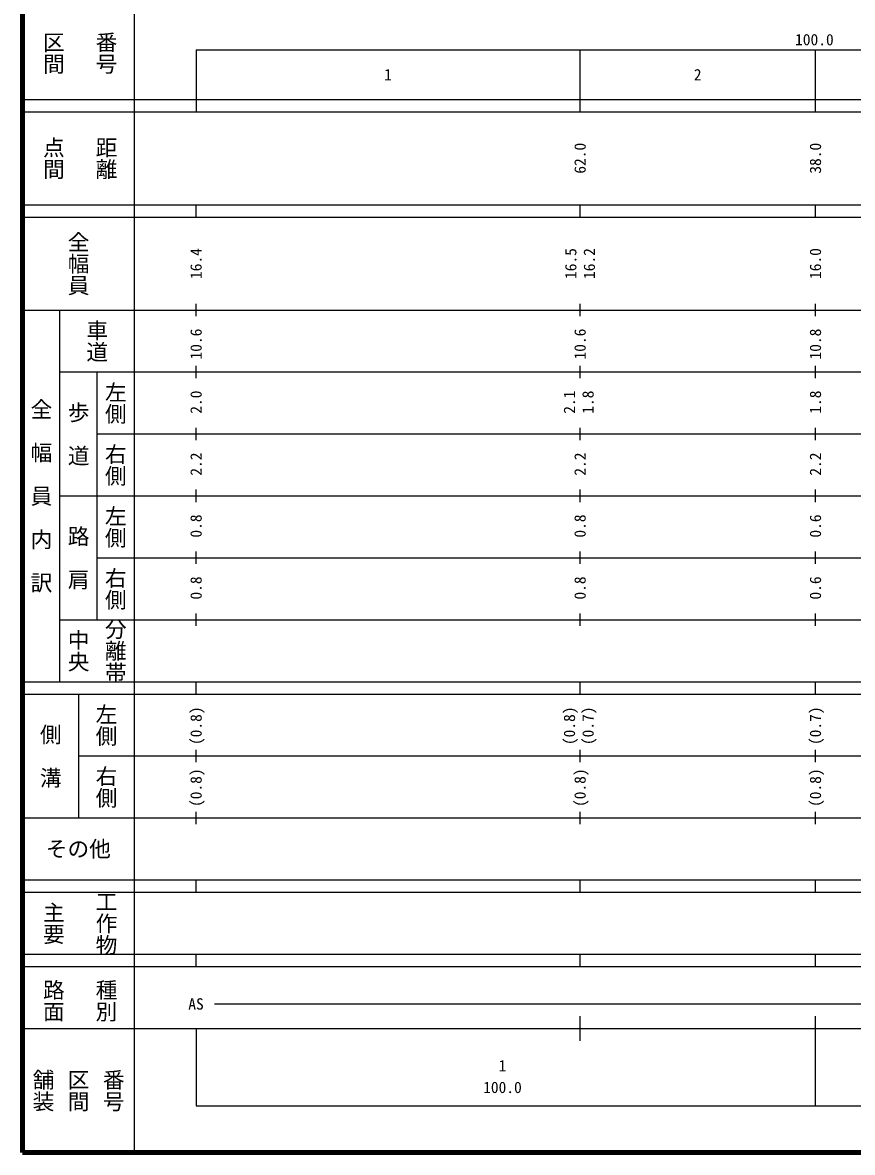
# Model space of a CAD drawing. Units: millimetres on the paper, enlarged 1000 times. Extents: x 40000 to 680000, y 20000 to 380000.
# Drawn here: x 40000 to 173982, y 20000 to 202409 of the extents above; entities that cross this region are included whole.
import ezdxf
from ezdxf.enums import TextEntityAlignment as Align

# ---------------------------------------------------------------- set-up
doc = ezdxf.new("R2010")
doc.units = ezdxf.units.MM
doc.header["$LTSCALE"] = 1000
doc.layers.add('M-TTL', color=2, linetype='Continuous', lineweight=140)
doc.layers.add('M-TTL-BAND', color=7, linetype='Continuous', lineweight=25)
doc.styles.add('@ＭＳ ゴシック', font='')
doc.styles.add('ＭＳ ゴシック', font='')
doc.styles.get('@ＭＳ ゴシック').set_extended_font_data('@MS Gothic')
doc.styles.get('ＭＳ ゴシック').set_extended_font_data('MS Gothic')

msp = doc.modelspace()

# ---------------------------------------------------------------- linework, layer by layer
at = {"layer": 'M-TTL'}
for p, q in [((40000, 380000), (40000, 20000)), ((40000, 20000), (680000, 20000))]:
    msp.add_line(p, q, dxfattribs=at)
at = {"layer": 'M-TTL-BAND'}
for p, q in [((58000, 370000), (58000, 20000)), ((68000, 198000), (579000, 198000)), ((68000, 198000), (68000, 188000)), ((130000, 188000), (130000, 198000)), ((168000, 188000), (168000, 198000)), ((40000, 190000), (579000, 190000)), ((40000, 188000), (579000, 188000)), ((40000, 173000), (579000, 173000)), ((68000, 171000), (68000, 173000)), ((130000, 171000), (130000, 173000)), ((168000, 171000), (168000, 173000)), ((40000, 171000), (579000, 171000)), ((68000, 155000), (68000, 157000)), ((130000, 155000), (130000, 157000)), ((168000, 155000), (168000, 157000)), ((40000, 156000), (579000, 156000)), ((46000, 96000), (46000, 156000)), ((46000, 146000), (579000, 146000)), ((52000, 146000), (52000, 106000)), ((68000, 145000), (68000, 147000)), ((130000, 145000), (130000, 147000)), ((168000, 145000), (168000, 147000)), ((68000, 135000), (68000, 137000)), ((130000, 135000), (130000, 137000)), ((168000, 135000), (168000, 137000)), ((52000, 136000), (579000, 136000)), ((46000, 126000), (579000, 126000)), ((68000, 125000), (68000, 127000)), ((130000, 125000), (130000, 127000)), ((168000, 125000), (168000, 127000)), ((68000, 115000), (68000, 117000)), ((130000, 115000), (130000, 117000)), ((168000, 115000), (168000, 117000)), ((52000, 116000), (579000, 116000)), ((46000, 106000), (579000, 106000)), ((68000, 105000), (68000, 107000)), ((130000, 105000), (130000, 107000)), ((168000, 105000), (168000, 107000)), ((40000, 96000), (579000, 96000)), ((68000, 94000), (68000, 96000)), ((130000, 94000), (130000, 96000)), ((168000, 94000), (168000, 96000)), ((40000, 94000), (579000, 94000)), ((49000, 94000), (49000, 74000)), ((49000, 84000), (579000, 84000)), ((68000, 83000), (68000, 85000)), ((130000, 83000), (130000, 85000)), ((168000, 83000), (168000, 85000)), ((68000, 73000), (68000, 75000)), ((130000, 73000), (130000, 75000)), ((168000, 73000), (168000, 75000)), ((40000, 74000), (579000, 74000)), ((40000, 64000), (579000, 64000)), ((68000, 62000), (68000, 64000)), ((130000, 62000), (130000, 64000)), ((168000, 62000), (168000, 64000)), ((40000, 62000), (579000, 62000)), ((40000, 52000), (579000, 52000)), ((68000, 50000), (68000, 52000)), ((130000, 50000), (130000, 52000)), ((168000, 50000), (168000, 52000)), ((40000, 50000), (579000, 50000)), ((71000, 44000), (339983, 44000)), ((130000, 38000), (130000, 42000)), ((168000, 27500), (168000, 42000)), ((40000, 40000), (579000, 40000)), ((68000, 40000), (68000, 27500)), ((68000, 27500), (579000, 27500))]:
    msp.add_line(p, q, dxfattribs=at)

# ---------------------------------------------------------------- texts
at = {"layer": 'M-TTL-BAND', "style": '@ＭＳ ゴシック'}
for s, p in [('番号', (53500, 197500)), ('区間', (45000, 197500)), ('点間', (45000, 180500)), ('距離', (53500, 180500)), ('全幅員', (49000, 163500)), ('車道', (52000, 151000)), ('左側', (55000, 141000)), ('全\u3000幅\u3000員\u3000内\u3000訳', (43000, 126000)), ('歩\u3000道', (49000, 136000)), ('右側', (55000, 131000)), ('左側', (55000, 121000)), ('路\u3000肩', (49000, 116000)), ('右側', (55000, 111000)), ('分離帯', (55000, 101000)), ('中央', (49000, 101000)), ('左側', (53500, 89000)), ('側\u3000溝', (44500, 84000)), ('右側', (53500, 79000)), ('主要', (45000, 57000)), ('工作物', (53500, 57000)), ('路面', (45000, 44500)), ('種別', (53500, 44500)), ('舗装', (43333, 30000)), ('区間', (49000, 30000)), ('番号', (54667, 30000))]:
    msp.add_text(s, height=2566, rotation=270, dxfattribs=at).set_placement(p, align=Align.MIDDLE_CENTER)
at = {"layer": 'M-TTL-BAND', "style": 'ＭＳ ゴシック'}
for s, p in [('100.0', (167844, 198195)), ('AS', (68000, 42500)), ('1', (117481, 32523)), ('100.0', (117481, 29033))]:
    msp.add_text(s, height=1833, dxfattribs=at).set_placement(p, align=Align.BOTTOM_CENTER)
for s, height, p in [('1', 1833, (99000, 194000)), ('2', 1833, (149000, 194000)), ('その他', 2566, (49000, 69000))]:
    msp.add_text(s, height=height, dxfattribs=at).set_placement(p, align=Align.MIDDLE_CENTER)
for s, p in [('62.0', (130000, 183000)), ('38.0', (168000, 183000)), ('16.4', (68000, 166000)), ('16.5', (128500, 166000)), ('16.2', (131500, 166000)), ('16.0', (168000, 166000)), ('10.6', (68000, 153000)), ('10.6', (130000, 153000)), ('10.8', (168000, 153000)), ('2.0', (68000, 143000)), ('1.8', (168000, 143000)), ('2.2', (68000, 133000)), ('2.2', (130000, 133000)), ('2.2', (168000, 133000)), ('0.8', (68000, 123000)), ('0.8', (130000, 123000)), ('0.6', (168000, 123000)), ('0.8', (68000, 113000)), ('0.8', (130000, 113000)), ('0.6', (168000, 113000)), ('(0.8)', (68000, 92000)), ('(0.7)', (168000, 92000)), ('(0.8)', (68000, 82000)), ('(0.8)', (130000, 82000)), ('(0.8)', (168000, 82000))]:
    msp.add_text(s, height=1833, rotation=90, dxfattribs=at).set_placement(p, align=Align.MIDDLE_RIGHT)
for s, p in [('2.1', (129750, 141125)), ('1.8', (132750, 141125)), ('(0.8)', (129750, 88875)), ('(0.7)', (132750, 88875))]:
    msp.add_text(s, height=1833, rotation=90, dxfattribs=at).set_placement(p, align=Align.BOTTOM_CENTER)

doc.saveas('drawing.dxf')
